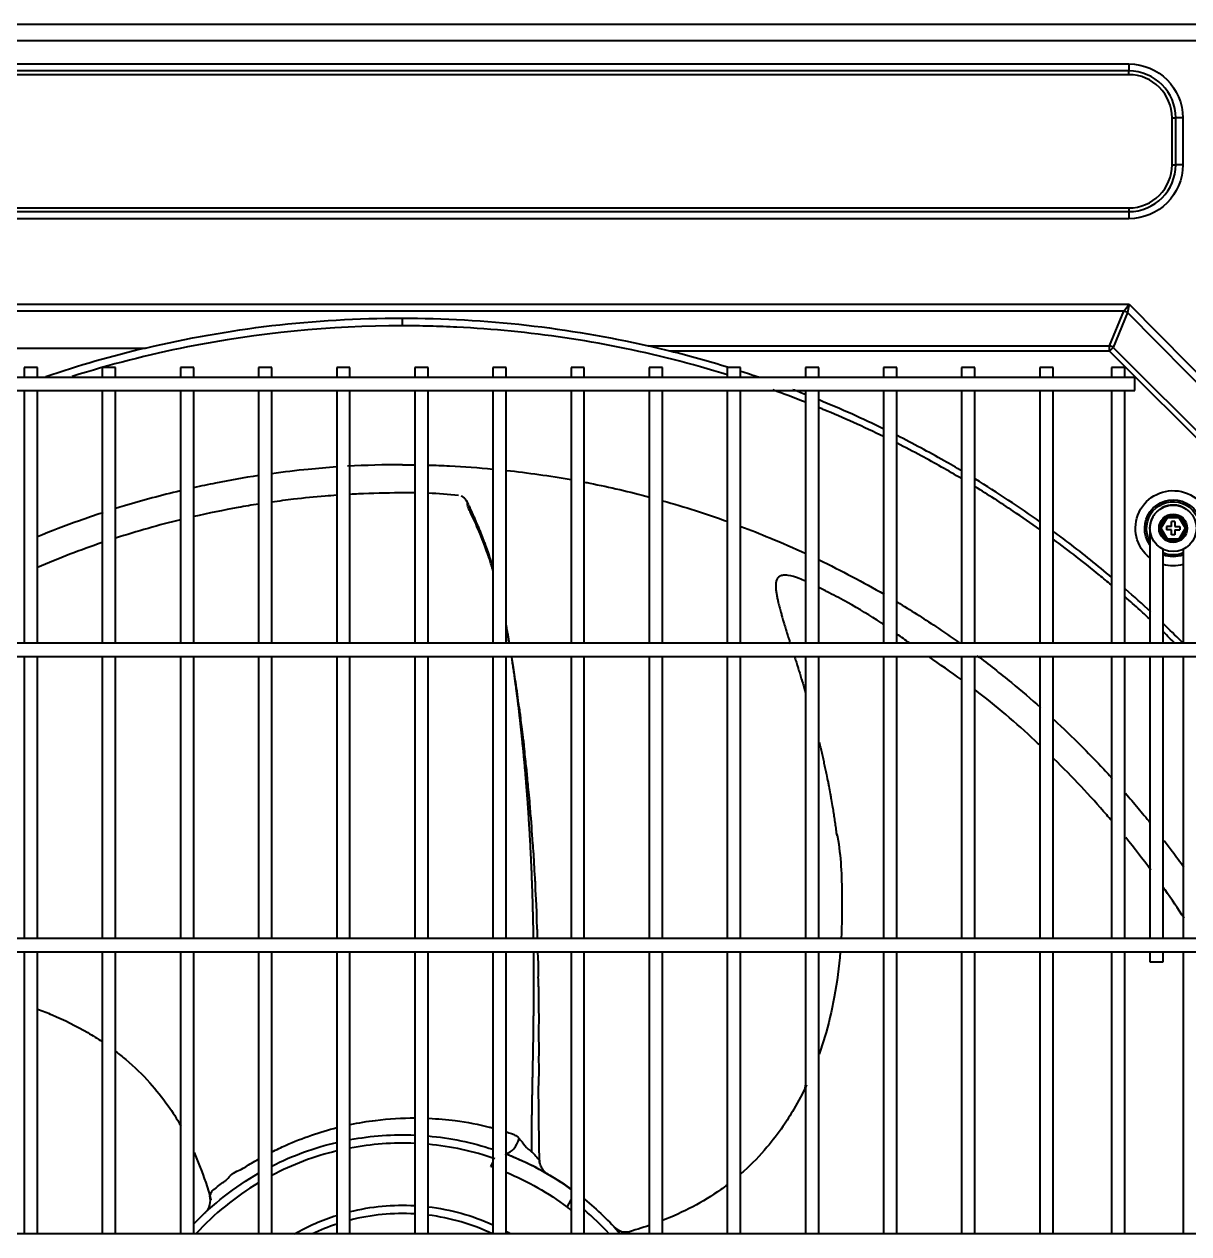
# Model space of a CAD drawing. Extents: x 58467 to 79089, y -33726 to -17391.
# Drawn here: x 78453.77 to 78488.8, y -19990.35 to -19953.97 of the extents above; entities that cross this region are included whole.
import ezdxf

# ---------------------------------------------------------------- set-up
doc = ezdxf.new("R2010")
doc.units = 0
doc.header["$LTSCALE"] = 100
doc.layers.add('+ENTE-ST-DOSEME USTU KONDDRENAJ', color=110, linetype='DOSEMEUSTUKONDENSDRENAJ_LINE', lineweight=40)
doc.linetypes.add('DOSEMEUSTUKONDENSDRENAJ_LINE', pattern='A,300,-40,["CD",Standard,S=15,R=0,X=-35,Y=-7.5],0', length=340)

# ---------------------------------------------------------------- blocks, each defined once
blk = doc.blocks.new('MAGAZA')
at = {"color": 3}
for p, q in [((54067.032, -32655.052, -3.539), (54183.034, -32655.052, -3.539)), ((54183.034, -32655.552, -3.539), (54067.032, -32655.552, -3.539)), ((54072.439, -32656.248, -3.539), (54177.584, -32656.248, -3.539)), ((54177.584, -32656.248, -3.539), (54177.584, -32656.46, -3.539)), ((54177.584, -32656.46, -3.539), (54072.439, -32656.46, -3.539)), ((54177.584, -32656.572, -3.539), (54072.439, -32656.572, -3.539)), ((54177.584, -32656.572, -3.539), (54177.584, -32656.46, -3.539)), ((54178.883, -32657.872, -3.539), (54178.995, -32657.872, -3.539)), ((54178.883, -32659.278, -3.539), (54178.883, -32657.872, -3.539)), ((54178.995, -32659.278, -3.539), (54178.995, -32657.872, -3.539)), ((54179.208, -32657.872, -3.539), (54178.995, -32657.872, -3.539)), ((54179.208, -32657.872, -3.539), (54179.208, -32659.278, -3.539)), ((54178.883, -32659.278, -3.539), (54178.995, -32659.278, -3.539)), ((54179.208, -32659.278, -3.539), (54178.995, -32659.278, -3.539)), ((54072.439, -32660.577, -3.539), (54177.584, -32660.577, -3.539)), ((54072.439, -32660.689, -3.539), (54177.584, -32660.689, -3.539)), ((54177.584, -32660.577, -3.539), (54177.584, -32660.689, -3.539)), ((54177.584, -32660.689, -3.539), (54177.584, -32660.902, -3.539)), ((54177.584, -32660.902, -3.539), (54072.439, -32660.902, -3.539)), ((54072.432, -32663.469, -3.539), (54177.59, -32663.469, -3.539)), ((54177.438, -32663.681, -3.539), (54072.585, -32663.681, -3.539)), ((54177.004, -32664.728, -3.539), (54177.438, -32663.681, -3.539)), ((54177.438, -32663.681, -3.539), (54177.59, -32663.469, -3.539)), ((54177.59, -32663.469, -3.539), (54177.548, -32663.726, -3.539)), ((54177.59, -32663.469, -3.539), (54185.571, -32671.54, -3.539)), ((54177.548, -32663.726, -3.539), (54177.114, -32664.774, -3.539)), ((54185.314, -32671.582, -3.539), (54177.548, -32663.726, -3.539)), ((54163.128, -32664.728, -3.539), (54177.004, -32664.728, -3.539)), ((54177.004, -32664.884, -3.539), (54177.004, -32664.728, -3.539)), ((54177.004, -32664.884, -3.539), (54177.114, -32664.774, -3.539)), ((54177.114, -32664.774, -3.539), (54184.357, -32672.016, -3.539)), ((54137.189, -32664.793, -3.539), (54148.01, -32664.793, -3.539)), ((54177.004, -32664.884, -3.539), (54163.777, -32664.884, -3.539)), ((54184.247, -32672.126, -3.539), (54177.004, -32664.884, -3.539)), ((54144.358, -32665.373, -3.539), (54144.358, -32665.673, -3.539)), ((54144.758, -32665.373, -3.539), (54144.358, -32665.373, -3.539)), ((54144.758, -32665.673, -3.539), (54144.758, -32665.373, -3.539)), ((54146.707, -32665.373, -3.539), (54146.707, -32665.673, -3.539)), ((54147.107, -32665.373, -3.539), (54146.707, -32665.373, -3.539)), ((54147.107, -32665.673, -3.539), (54147.107, -32665.373, -3.539)), ((54149.058, -32665.373, -3.539), (54149.058, -32665.673, -3.539)), ((54149.458, -32665.373, -3.539), (54149.058, -32665.373, -3.539)), ((54149.458, -32665.673, -3.539), (54149.458, -32665.373, -3.539)), ((54151.408, -32665.373, -3.539), (54151.408, -32665.673, -3.539)), ((54151.808, -32665.373, -3.539), (54151.408, -32665.373, -3.539)), ((54151.808, -32665.673, -3.539), (54151.808, -32665.373, -3.539)), ((54153.757, -32665.373, -3.539), (54153.757, -32665.673, -3.539)), ((54154.157, -32665.373, -3.539), (54153.757, -32665.373, -3.539)), ((54154.157, -32665.673, -3.539), (54154.157, -32665.373, -3.539)), ((54156.107, -32665.373, -3.539), (54156.107, -32665.673, -3.539)), ((54156.507, -32665.373, -3.539), (54156.107, -32665.373, -3.539)), ((54156.507, -32665.673, -3.539), (54156.507, -32665.373, -3.539)), ((54158.457, -32665.373, -3.539), (54158.457, -32665.673, -3.539)), ((54158.856, -32665.373, -3.539), (54158.457, -32665.373, -3.539)), ((54158.856, -32665.673, -3.539), (54158.856, -32665.373, -3.539)), ((54160.806, -32665.373, -3.539), (54160.806, -32665.673, -3.539)), ((54161.206, -32665.373, -3.539), (54160.806, -32665.373, -3.539)), ((54161.206, -32665.673, -3.539), (54161.206, -32665.373, -3.539)), ((54163.156, -32665.373, -3.539), (54163.156, -32665.673, -3.539)), ((54163.556, -32665.373, -3.539), (54163.156, -32665.373, -3.539)), ((54163.556, -32665.673, -3.539), (54163.556, -32665.373, -3.539)), ((54165.505, -32665.373, -3.539), (54165.505, -32665.673, -3.539)), ((54165.905, -32665.373, -3.539), (54165.505, -32665.373, -3.539)), ((54165.905, -32665.673, -3.539), (54165.905, -32665.373, -3.539)), ((54167.855, -32665.373, -3.539), (54167.855, -32665.673, -3.539)), ((54168.255, -32665.373, -3.539), (54167.855, -32665.373, -3.539)), ((54168.255, -32665.673, -3.539), (54168.255, -32665.373, -3.539)), ((54170.205, -32665.373, -3.539), (54170.205, -32665.673, -3.539)), ((54170.605, -32665.373, -3.539), (54170.205, -32665.373, -3.539)), ((54170.605, -32665.673, -3.539), (54170.605, -32665.373, -3.539)), ((54172.554, -32665.373, -3.539), (54172.554, -32665.673, -3.539)), ((54172.954, -32665.373, -3.539), (54172.554, -32665.373, -3.539)), ((54172.954, -32665.673, -3.539), (54172.954, -32665.373, -3.539)), ((54174.904, -32665.373, -3.539), (54174.904, -32665.673, -3.539)), ((54175.304, -32665.373, -3.539), (54174.904, -32665.373, -3.539)), ((54175.304, -32665.673, -3.539), (54175.304, -32665.373, -3.539)), ((54177.061, -32665.373, -3.539), (54177.061, -32665.673, -3.539)), ((54177.46, -32665.373, -3.539), (54177.061, -32665.373, -3.539)), ((54177.46, -32665.673, -3.539), (54177.46, -32665.373, -3.539)), ((54177.76, -32665.673, -3.539), (54072.305, -32665.673, -3.539)), ((54177.76, -32665.873, -3.539), (54177.76, -32665.673, -3.539)), ((54177.76, -32666.073, -3.539), (54177.76, -32665.873, -3.539)), ((54072.305, -32666.073, -3.539), (54177.76, -32666.073, -3.539)), ((54144.358, -32666.073, -3.539), (54144.358, -32673.672, -3.539)), ((54144.758, -32673.672, -3.539), (54144.758, -32666.073, -3.539)), ((54146.707, -32666.073, -3.539), (54146.707, -32673.672, -3.539)), ((54147.107, -32673.672, -3.539), (54147.107, -32666.073, -3.539)), ((54149.058, -32666.073, -3.539), (54149.058, -32673.672, -3.539)), ((54149.458, -32673.672, -3.539), (54149.458, -32666.073, -3.539)), ((54151.408, -32666.073, -3.539), (54151.408, -32673.672, -3.539)), ((54151.808, -32673.672, -3.539), (54151.808, -32666.073, -3.539)), ((54153.757, -32666.073, -3.539), (54153.757, -32673.672, -3.539)), ((54154.157, -32673.672, -3.539), (54154.157, -32666.073, -3.539)), ((54156.107, -32666.073, -3.539), (54156.107, -32673.672, -3.539)), ((54156.507, -32673.672, -3.539), (54156.507, -32666.073, -3.539)), ((54158.457, -32666.073, -3.539), (54158.457, -32673.672, -3.539)), ((54158.856, -32673.672, -3.539), (54158.856, -32666.073, -3.539)), ((54160.806, -32666.073, -3.539), (54160.806, -32673.672, -3.539)), ((54161.206, -32673.672, -3.539), (54161.206, -32666.073, -3.539)), ((54163.156, -32666.073, -3.539), (54163.156, -32673.672, -3.539)), ((54163.556, -32673.672, -3.539), (54163.556, -32666.073, -3.539)), ((54165.505, -32666.073, -3.539), (54165.505, -32673.672, -3.539)), ((54165.905, -32673.672, -3.539), (54165.905, -32666.073, -3.539)), ((54167.855, -32666.073, -3.539), (54167.855, -32673.672, -3.539)), ((54168.255, -32673.672, -3.539), (54168.255, -32666.073, -3.539)), ((54170.205, -32666.073, -3.539), (54170.205, -32673.672, -3.539)), ((54170.605, -32673.672, -3.539), (54170.605, -32666.073, -3.539)), ((54172.554, -32666.073, -3.539), (54172.554, -32673.672, -3.539)), ((54172.954, -32673.672, -3.539), (54172.954, -32666.073, -3.539)), ((54174.904, -32666.073, -3.539), (54174.904, -32673.672, -3.539)), ((54175.304, -32673.672, -3.539), (54175.304, -32666.073, -3.539)), ((54177.061, -32666.073, -3.539), (54177.061, -32673.672, -3.539)), ((54177.46, -32673.672, -3.539), (54177.46, -32666.073, -3.539)), ((54178.492, -32670.213, -3.539), (54178.705, -32669.845, -3.539)), ((54178.705, -32669.845, -3.539), (54179.13, -32669.845, -3.539)), ((54178.734, -32669.895, -3.539), (54178.705, -32669.845, -3.539)), ((54179.13, -32669.845, -3.539), (54179.101, -32669.895, -3.539)), ((54179.13, -32669.845, -3.539), (54179.342, -32670.213, -3.539)), ((54178.218, -32670.229, -3.539), (54178.218, -32671.606, -3.539)), ((54178.705, -32670.581, -3.539), (54178.492, -32670.213, -3.539)), ((54178.55, -32670.213, -3.539), (54178.492, -32670.213, -3.539)), ((54178.734, -32669.895, -3.539), (54178.55, -32670.213, -3.539)), ((54178.55, -32670.213, -3.539), (54178.734, -32670.531, -3.539)), ((54178.717, -32670.163, -3.539), (54178.717, -32670.263, -3.539)), ((54178.867, -32670.163, -3.539), (54178.717, -32670.163, -3.539)), ((54179.101, -32669.895, -3.539), (54178.734, -32669.895, -3.539)), ((54178.967, -32670.013, -3.539), (54178.867, -32670.013, -3.539)), ((54178.867, -32670.163, -3.539), (54178.867, -32670.013, -3.539)), ((54178.967, -32670.013, -3.539), (54178.967, -32670.163, -3.539)), ((54178.967, -32670.163, -3.539), (54179.117, -32670.163, -3.539)), ((54179.285, -32670.213, -3.539), (54179.101, -32669.895, -3.539)), ((54179.101, -32670.531, -3.539), (54179.285, -32670.213, -3.539)), ((54179.117, -32670.163, -3.539), (54179.117, -32670.263, -3.539)), ((54179.342, -32670.213, -3.539), (54179.13, -32670.581, -3.539)), ((54179.342, -32670.213, -3.539), (54179.285, -32670.213, -3.539)), ((54178.734, -32670.531, -3.539), (54178.705, -32670.581, -3.539)), ((54179.13, -32670.581, -3.539), (54178.705, -32670.581, -3.539)), ((54178.867, -32670.263, -3.539), (54178.717, -32670.263, -3.539)), ((54178.734, -32670.531, -3.539), (54179.101, -32670.531, -3.539)), ((54178.867, -32670.413, -3.539), (54178.867, -32670.263, -3.539)), ((54178.967, -32670.413, -3.539), (54178.867, -32670.413, -3.539)), ((54178.967, -32670.263, -3.539), (54178.967, -32670.413, -3.539)), ((54178.967, -32670.263, -3.539), (54179.117, -32670.263, -3.539)), ((54179.13, -32670.581, -3.539), (54179.101, -32670.531, -3.539)), ((54178.618, -32671.606, -3.539), (54178.618, -32670.846, -3.539)), ((54179.217, -32670.846, -3.539), (54179.217, -32672.213, -3.539)), ((54178.218, -32671.606, -3.539), (54178.218, -32671.889, -3.539)), ((54178.618, -32671.889, -3.539), (54178.618, -32671.606, -3.539)), ((54178.218, -32671.889, -3.539), (54178.218, -32672.254, -3.539)), ((54178.218, -32671.889, -3.539), (54178.218, -32671.889, -3.539)), ((54178.618, -32672.254, -3.539), (54178.618, -32671.889, -3.539)), ((54179.217, -32671.889, -3.539), (54179.217, -32672.255, -3.539)), ((54178.218, -32672.254, -3.539), (54178.218, -32672.537, -3.539)), ((54178.218, -32672.254, -3.539), (54178.218, -32672.254, -3.539)), ((54178.618, -32672.537, -3.539), (54178.618, -32672.254, -3.539)), ((54179.217, -32672.255, -3.539), (54179.217, -32672.537, -3.539)), ((54178.218, -32672.537, -3.539), (54178.218, -32673.672, -3.539)), ((54178.618, -32673.672, -3.539), (54178.618, -32672.537, -3.539)), ((54179.217, -32672.537, -3.539), (54179.217, -32673.672, -3.539)), ((54184.259, -32673.672, -3.539), (54065.897, -32673.672, -3.539)), ((54065.897, -32674.072, -3.539), (54184.259, -32674.072, -3.539)), ((54144.358, -32674.072, -3.539), (54144.358, -32682.551, -3.539)), ((54144.758, -32682.551, -3.539), (54144.758, -32674.072, -3.539)), ((54146.707, -32674.072, -3.539), (54146.707, -32682.551, -3.539)), ((54147.107, -32682.551, -3.539), (54147.107, -32674.072, -3.539)), ((54149.058, -32674.072, -3.539), (54149.058, -32682.551, -3.539)), ((54149.458, -32682.551, -3.539), (54149.458, -32674.072, -3.539)), ((54151.408, -32674.072, -3.539), (54151.408, -32682.551, -3.539)), ((54151.808, -32682.551, -3.539), (54151.808, -32674.072, -3.539)), ((54153.757, -32674.072, -3.539), (54153.757, -32682.551, -3.539)), ((54154.157, -32682.551, -3.539), (54154.157, -32674.072, -3.539)), ((54156.107, -32674.072, -3.539), (54156.107, -32682.551, -3.539)), ((54156.507, -32682.551, -3.539), (54156.507, -32674.072, -3.539)), ((54158.457, -32674.072, -3.539), (54158.457, -32682.551, -3.539)), ((54158.856, -32682.551, -3.539), (54158.856, -32674.072, -3.539)), ((54160.806, -32674.072, -3.539), (54160.806, -32682.551, -3.539)), ((54161.206, -32682.551, -3.539), (54161.206, -32674.072, -3.539)), ((54163.156, -32674.072, -3.539), (54163.156, -32682.551, -3.539)), ((54163.556, -32682.551, -3.539), (54163.556, -32674.072, -3.539)), ((54165.505, -32674.072, -3.539), (54165.505, -32682.551, -3.539)), ((54165.905, -32682.551, -3.539), (54165.905, -32674.072, -3.539)), ((54167.855, -32674.072, -3.539), (54167.855, -32682.551, -3.539)), ((54168.255, -32682.551, -3.539), (54168.255, -32674.072, -3.539)), ((54170.205, -32674.072, -3.539), (54170.205, -32682.551, -3.539)), ((54170.605, -32682.551, -3.539), (54170.605, -32674.072, -3.539)), ((54172.554, -32674.072, -3.539), (54172.554, -32682.551, -3.539)), ((54172.954, -32682.551, -3.539), (54172.954, -32674.072, -3.539)), ((54174.904, -32674.072, -3.539), (54174.904, -32682.551, -3.539)), ((54175.304, -32682.551, -3.539), (54175.304, -32674.072, -3.539)), ((54177.061, -32674.072, -3.539), (54177.061, -32682.551, -3.539)), ((54177.46, -32682.551, -3.539), (54177.46, -32674.072, -3.539)), ((54178.218, -32674.072, -3.539), (54178.218, -32682.55, -3.539)), ((54178.617, -32682.55, -3.539), (54178.618, -32674.072, -3.539)), ((54179.217, -32674.072, -3.539), (54179.217, -32682.55, -3.539)), ((54184.259, -32682.55, -3.539), (54065.897, -32682.55, -3.539)), ((54065.897, -32682.95, -3.539), (54184.259, -32682.95, -3.539)), ((54144.358, -32682.951, -3.539), (54144.358, -32691.429, -3.539)), ((54144.758, -32691.429, -3.539), (54144.758, -32682.951, -3.539)), ((54146.707, -32682.951, -3.539), (54146.707, -32691.429, -3.539)), ((54147.107, -32691.429, -3.539), (54147.107, -32682.951, -3.539)), ((54149.058, -32682.951, -3.539), (54149.058, -32691.429, -3.539)), ((54149.458, -32691.429, -3.539), (54149.458, -32682.951, -3.539)), ((54151.408, -32682.951, -3.539), (54151.408, -32691.429, -3.539)), ((54151.808, -32691.429, -3.539), (54151.808, -32682.951, -3.539)), ((54153.757, -32682.951, -3.539), (54153.757, -32691.429, -3.539)), ((54154.157, -32691.429, -3.539), (54154.157, -32682.951, -3.539)), ((54156.107, -32682.951, -3.539), (54156.107, -32691.429, -3.539)), ((54156.507, -32691.429, -3.539), (54156.507, -32682.951, -3.539)), ((54158.457, -32682.951, -3.539), (54158.457, -32691.429, -3.539)), ((54158.856, -32691.429, -3.539), (54158.856, -32682.951, -3.539)), ((54160.806, -32682.951, -3.539), (54160.806, -32691.429, -3.539)), ((54161.206, -32691.429, -3.539), (54161.206, -32682.951, -3.539)), ((54163.156, -32682.951, -3.539), (54163.156, -32691.429, -3.539)), ((54163.556, -32691.429, -3.539), (54163.556, -32682.951, -3.539)), ((54165.505, -32682.951, -3.539), (54165.505, -32691.429, -3.539)), ((54165.905, -32691.429, -3.539), (54165.905, -32682.951, -3.539)), ((54167.855, -32682.951, -3.539), (54167.855, -32691.429, -3.539)), ((54168.255, -32691.429, -3.539), (54168.255, -32682.951, -3.539)), ((54170.205, -32682.951, -3.539), (54170.205, -32691.429, -3.539)), ((54170.605, -32691.429, -3.539), (54170.605, -32682.951, -3.539)), ((54172.554, -32682.951, -3.539), (54172.554, -32691.429, -3.539)), ((54172.954, -32691.429, -3.539), (54172.954, -32682.951, -3.539)), ((54174.904, -32682.951, -3.539), (54174.904, -32691.429, -3.539)), ((54175.304, -32691.429, -3.539), (54175.304, -32682.951, -3.539)), ((54177.061, -32682.951, -3.539), (54177.061, -32691.429, -3.539)), ((54177.46, -32691.429, -3.539), (54177.46, -32682.951, -3.539)), ((54178.218, -32682.95, -3.539), (54178.218, -32683.25, -3.539)), ((54178.617, -32683.25, -3.539), (54178.617, -32682.95, -3.539)), ((54179.217, -32682.95, -3.539), (54179.217, -32691.429, -3.539)), ((54178.218, -32683.25, -3.539), (54178.617, -32683.25, -3.539)), ((54158.391, -32689.403, -3.539), (54158.457, -32689.284, -3.539)), ((54160.686, -32690.625, -3.539), (54160.806, -32690.406, -3.539)), ((54149.801, -32690.792, -3.539), (54149.821, -32690.774, -3.539)), ((54162.096, -32691.216, -3.539), (54162.114, -32691.236, -3.539)), ((54184.259, -32691.429, -3.539), (54065.897, -32691.429, -3.539))]:
    blk.add_line(p, q, dxfattribs=at)
for radius in [0.7, 0.425, 0.425]:
    blk.add_circle((54178.917, -32670.213, -3.539), radius, dxfattribs=at)
at = {"color": 3, "extrusion": (0, 0, -1)}
for centre, radius, start, end in [((-54177.584, -32657.872, 3.539), 1.624, 90, 180), ((-54177.584, -32659.278, 3.539), 1.624, 180, 270), ((-54178.917, -32670.213, 3.539), 1.133, 308.1431, 180), ((-54178.917, -32670.213, 3.539), 0.856, 324.7874, 180), ((-54178.917, -32670.213, 3.539), 0.8, 331.0199, 180), ((-54178.917, -32670.213, 3.539), 0.8, 247.978, 292.0104), ((-54178.917, -32670.213, 3.539), 0.856, 249.5025, 290.4919), ((-54178.917, -32670.213, 3.539), 1.133, 254.6494, 285.3451), ((-54155.737, -32697.152, 3.539), 8.699, 79.5381, 92.4392), ((-54155.737, -32697.152, 3.539), 8.699, 63.1491, 76.8469), ((-54155.737, -32697.152, 3.539), 8.699, 95.0787, 108.2204), ((-54155.737, -32697.152, 3.539), 8.699, 117.6697, 125.6475), ((-54155.737, -32697.152, 3.539), 8.699, 43.7974, 60.1554), ((-54155.737, -32697.152, 3.539), 8.191, 112.3896, 127.1733), ((-54155.737, -32697.152, 3.539), 6.582, 76.1063, 93.2175), ((-54155.737, -32697.152, 3.539), 6.582, 96.7106, 114.4012), ((-54155.737, -32697.152, 3.539), 8.699, 128.9608, 138.8617), ((-54155.737, -32697.152, 3.539), 6.582, 60.3844, 72.4894), ((-54155.737, -32697.152, 3.539), 6.582, 118.2825, 119.5987)]:
    blk.add_arc(centre, radius, start, end, dxfattribs=at)
at = {"color": 3}
for centre, radius, start, end in [((54177.584, -32657.872, -3.539), 1.412, 0, 90), ((54177.584, -32657.872, -3.539), 1.3, 0, 90), ((54177.584, -32659.278, -3.539), 1.412, 270, 0), ((54177.584, -32659.278, -3.539), 1.3, 270, 0), ((54155.737, -32697.152, -3.539), 8.449, 87.4888, 100.7754), ((54155.737, -32697.152, -3.539), 8.449, 70.7868, 84.7704), ((54155.737, -32697.152, -3.539), 8.449, 103.5504, 117.7135), ((54155.737, -32697.152, -3.539), 8.691, 54.3167, 69.1851), ((54155.737, -32697.152, -3.539), 8.449, 120.8221, 137.3623), ((54155.737, -32697.152, -3.539), 6.332, 86.6475, 104.4394), ((54155.737, -32697.152, -3.539), 6.332, 64.6538, 83.0137), ((54155.737, -32697.152, -3.539), 8.449, 42.6368, 49.6553), ((54155.737, -32697.152, -3.539), 6.332, 108.2138, 115.3407)]:
    blk.add_arc(centre, radius, start, end, dxfattribs=at)
at = {"color": 3, "extrusion": (6.04419e-06, 5.64183e-06, 1)}
blk.add_arc((54149.459, -32690.428, -3.395), 0.5, 313.0877, 16.4734, dxfattribs=at)
at = {"color": 3, "extrusion": (5.25028e-06, -5.62471e-06, 1)}
blk.add_arc((54162.46, -32690.874, -3.07), 0.5, 223.0877, 286.4725, dxfattribs=at)
at = {"color": 3}
for centre, major_axis, ratio, start_param, end_param in [((54177.438, -32663.836, -3.539), (-0.203, 0.084), 0.678598, 4.438375, 4.986403), ((54177.004, -32664.884, -3.539), (-0.203, 0.084), 0.678598, 4.438375, 4.986403), ((54158.948, -32688.532, -3.539), (-0.175, -0.468), 0.588101, 0.279088, 1.726902)]:
    blk.add_ellipse(centre, major_axis=major_axis, ratio=ratio, start_param=start_param, end_param=end_param, dxfattribs=at)
for points, degree in [([(54148.01, -32664.793, -3.539), (54150.508, -32664.198, -3.539), (54153.072, -32663.89, -3.539), (54155.707, -32663.893, -3.539)], 3), ([(54155.708, -32663.893, -3.539), (54158.247, -32663.89, -3.539), (54160.718, -32664.177, -3.539), (54163.128, -32664.728, -3.539)], 3), ([(54155.736, -32664.125, -3.539), (54155.737, -32664.068, -3.539), (54155.737, -32663.984, -3.539), (54155.737, -32663.894, -3.539)], 3), ([(54163.777, -32664.884, -3.539), (54163.559, -32664.829, -3.539), (54163.341, -32664.777, -3.539), (54163.128, -32664.728, -3.539)], 3), ([(54148.01, -32664.793, -3.539), (54146.992, -32665.035, -3.539), (54145.991, -32665.324, -3.539), (54145.007, -32665.659, -3.539)], 3), ([(54165.514, -32665.369, -3.539), (54164.941, -32665.192, -3.539), (54164.362, -32665.03, -3.539), (54163.777, -32664.884, -3.539)], 3), ([(54166.443, -32665.671, -3.539), (54166.267, -32665.61, -3.539), (54166.09, -32665.552, -3.539), (54165.912, -32665.494, -3.539)], 3), ([(54167.859, -32666.423, -3.539), (54167.532, -32666.293, -3.539), (54167.203, -32666.17, -3.539), (54166.872, -32666.051, -3.539)], 3), ([(54167.867, -32666.194, -3.539), (54167.739, -32666.144, -3.539), (54167.61, -32666.094, -3.539), (54167.482, -32666.045, -3.539)], 3), ([(54170.218, -32667.229, -3.539), (54169.576, -32666.916, -3.539), (54168.925, -32666.624, -3.539), (54168.265, -32666.354, -3.539)], 3), ([(54155.737, -32668.301, -3.539), (54155.182, -32668.301, -3.539), (54154.631, -32668.317, -3.539), (54154.082, -32668.349, -3.539)], 3), ([(54155.737, -32668.301, -3.539), (54155.861, -32668.301, -3.539), (54155.984, -32668.302, -3.539), (54156.107, -32668.303, -3.539)], 3), ([(54158.858, -32668.47, -3.539), (54159.512, -32668.542, -3.539), (54160.163, -32668.635, -3.539), (54160.81, -32668.75, -3.539)], 3), ([(54174.928, -32670.027, -3.539), (54174.29, -32669.573, -3.539), (54173.635, -32669.14, -3.539), (54172.968, -32668.734, -3.539)], 3), ([(54163.562, -32669.382, -3.539), (54164.221, -32669.568, -3.539), (54164.873, -32669.777, -3.539), (54165.518, -32670.008, -3.539)], 3), ([(54149.058, -32669.956, -3.539), (54148.409, -32670.116, -3.539), (54147.758, -32670.3, -3.539), (54147.107, -32670.51, -3.539)], 3), ([(54146.707, -32670.643, -3.539), (54146.057, -32670.865, -3.539), (54145.406, -32671.113, -3.539), (54144.757, -32671.389, -3.539)], 3), ([(54168.27, -32671.163, -3.539), (54168.933, -32671.483, -3.539), (54169.584, -32671.828, -3.539), (54170.22, -32672.197, -3.539)], 3), ([(54178.245, -32672.728, -3.539), (54177.995, -32672.496, -3.539), (54177.742, -32672.268, -3.539), (54177.486, -32672.045, -3.539)], 3), ([(54179.154, -32673.605, -3.539), (54178.983, -32673.434, -3.539), (54178.811, -32673.265, -3.539), (54178.638, -32673.099, -3.539)], 3), ([(54170.997, -32673.672, -3.539), (54170.867, -32673.578, -3.539), (54170.738, -32673.484, -3.539), (54170.608, -32673.39, -3.539)], 3), ([(54178.966, -32673.666, -3.539), (54178.856, -32673.557, -3.539), (54178.744, -32673.448, -3.539), (54178.632, -32673.34, -3.539)], 3), ([(54179.22, -32673.671, -3.539), (54179.198, -32673.649, -3.539), (54179.176, -32673.627, -3.539), (54179.154, -32673.605, -3.539)], 3), ([(54172.562, -32674.773, -3.539), (54172.235, -32674.537, -3.539), (54171.9, -32674.307, -3.539), (54171.565, -32674.073, -3.539)], 3), ([(54175.327, -32675.965, -3.539), (54175.606, -32676.223, -3.539), (54175.879, -32676.485, -3.539), (54176.151, -32676.757, -3.539)], 3), ([(54178.245, -32680.489, -3.539), (54178.003, -32680.161, -3.539), (54177.751, -32679.836, -3.539), (54177.491, -32679.515, -3.539)], 3), ([(54167.86, -32686.942, -3.539), (54167.85, -32686.987, -3.539), (54167.842, -32687.032, -3.539), (54167.835, -32687.078, -3.539)], 3), ([(54159.623, -32688.977, -3.539), (54159.625, -32688.973, -3.539), (54159.625, -32688.968, -3.539), (54159.625, -32688.964, -3.539)], 3), ([(54159.776, -32689.448, -3.539), (54159.726, -32689.421, -3.539), (54159.674, -32689.396, -3.539), (54159.622, -32689.371, -3.539)], 3), ([(54149.801, -32690.792, -3.539), (54149.796, -32690.797, -3.539), (54149.825, -32690.771, -3.539)], 2), ([(54162.096, -32691.216, -3.539), (54162.091, -32691.211, -3.539), (54162.118, -32691.24, -3.539)], 2), ([(54163.161, -32691.177, -3.539), (54162.937, -32691.255, -3.539), (54162.71, -32691.326, -3.539), (54162.479, -32691.39, -3.539)], 3)]:
    blk.add_open_spline(points, degree=degree, dxfattribs=at)
for points, knots in [([(54155.736, -32664.125, -3.539), (54153.563, -32664.123, -3.539), (54151.381, -32664.339, -3.539), (54148.095, -32664.993, -3.539), (54146.939, -32665.289, -3.539), (54145.801, -32665.648, -3.539)], [0, 0, 0, 0, 0.642828, 0.642828, 1, 1, 1, 1]), ([(54165.511, -32665.598, -3.539), (54164.43, -32665.263, -3.539), (54163.333, -32664.985, -3.539), (54161.161, -32664.552, -3.539), (54160.086, -32664.391, -3.539), (54158.459, -32664.231, -3.539), (54157.915, -32664.191, -3.539), (54157.099, -32664.151, -3.539), (54156.827, -32664.141, -3.539), (54156.282, -32664.128, -3.539), (54156.006, -32664.125, -3.539), (54155.737, -32664.125, -3.539)], [0, 0, 0, 0, 0.344826, 0.344826, 0.672413, 0.672413, 0.836207, 0.836207, 0.918103, 0.918103, 1, 1, 1, 1]), ([(54170.207, -32667.456, -3.539), (54169.609, -32667.164, -3.539), (54169.002, -32666.891, -3.539), (54168.349, -32666.62, -3.539), (54168.306, -32666.603, -3.539), (54168.264, -32666.585, -3.539)], [0, 0, 0, 0, 0.9348, 0.9348, 1, 1, 1, 1]), ([(54172.555, -32668.719, -3.539), (54172.154, -32668.482, -3.539), (54171.748, -32668.253, -3.539), (54171.097, -32667.905, -3.539), (54170.856, -32667.779, -3.539), (54170.614, -32667.657, -3.539)], [0, 0, 0, 0, 0.633211, 0.633211, 1, 1, 1, 1]), ([(54172.568, -32668.493, -3.539), (54172.389, -32668.387, -3.539), (54172.209, -32668.283, -3.539), (54171.563, -32667.918, -3.539), (54171.093, -32667.666, -3.539), (54170.617, -32667.427, -3.539)], [0, 0, 0, 0, 0.279714, 0.279714, 1, 1, 1, 1]), ([(54153.755, -32668.369, -3.539), (54153.47, -32668.389, -3.539), (54153.186, -32668.413, -3.539), (54152.535, -32668.477, -3.539), (54152.168, -32668.52, -3.539), (54151.803, -32668.57, -3.539)], [0, 0, 0, 0, 0.43543, 0.43543, 1, 1, 1, 1]), ([(54156.508, -32668.311, -3.539), (54156.723, -32668.317, -3.539), (54156.938, -32668.325, -3.539), (54157.589, -32668.357, -3.539), (54158.023, -32668.389, -3.539), (54158.457, -32668.43, -3.539)], [0, 0, 0, 0, 0.331279, 0.331279, 1, 1, 1, 1]), ([(54151.402, -32668.628, -3.539), (54150.971, -32668.694, -3.539), (54150.542, -32668.769, -3.539), (54149.893, -32668.898, -3.539), (54149.673, -32668.944, -3.539), (54149.452, -32668.993, -3.539)], [0, 0, 0, 0, 0.659092, 0.659092, 1, 1, 1, 1]), ([(54149.05, -32669.086, -3.539), (54148.488, -32669.22, -3.539), (54147.929, -32669.371, -3.539), (54147.282, -32669.566, -3.539), (54147.193, -32669.594, -3.539), (54147.104, -32669.622, -3.539)], [0, 0, 0, 0, 0.861253, 0.861253, 1, 1, 1, 1]), ([(54156.106, -32669.15, -3.539), (54155.955, -32669.148, -3.539), (54155.388, -32669.148, -3.539), (54154.739, -32669.163, -3.539), (54154.242, -32669.188, -3.539), (54154.156, -32669.193, -3.539)], [0, 0, 0, 0, 0.229112, 0.868027, 1, 1, 1, 1]), ([(54161.208, -32668.824, -3.539), (54161.262, -32668.835, -3.539), (54161.315, -32668.845, -3.539), (54161.972, -32668.976, -3.539), (54162.57, -32669.115, -3.539), (54163.164, -32669.273, -3.539)], [0, 0, 0, 0, 0.081892, 0.081892, 1, 1, 1, 1]), ([(54174.904, -32670.247, -3.539), (54174.642, -32670.06, -3.539), (54174.377, -32669.877, -3.539), (54173.732, -32669.445, -3.539), (54173.35, -32669.201, -3.539), (54172.963, -32668.964, -3.539)], [0, 0, 0, 0, 0.415669, 0.415669, 1, 1, 1, 1]), ([(54151.407, -32669.485, -3.539), (54151.203, -32669.517, -3.539), (54150.554, -32669.626, -3.539), (54149.904, -32669.759, -3.539), (54149.458, -32669.861, -3.539)], [0, 0, 0, 0, 0.31466, 1, 1, 1, 1]), ([(54153.756, -32669.219, -3.539), (54153.642, -32669.227, -3.539), (54153.208, -32669.26, -3.539), (54152.559, -32669.326, -3.539), (54152.024, -32669.395, -3.539), (54151.807, -32669.426, -3.539)], [0, 0, 0, 0, 0.175255, 0.666459, 1, 1, 1, 1]), ([(54157.42, -32669.223, -3.539), (54157.117, -32669.193, -3.539), (54156.812, -32669.171, -3.539), (54156.51, -32669.159, -3.539), (54156.507, -32669.159, -3.539)], [0, 0, 0, 0, 0.989422, 1, 1, 1, 1]), ([(54157.734, -32669.511, -3.539), (54157.717, -32669.48, -3.539), (54157.681, -32669.415, -3.539), (54157.64, -32669.341, -3.539), (54157.585, -32669.292, -3.539), (54157.534, -32669.259, -3.539), (54157.506, -32669.245, -3.539)], [0, 0, 0, 0, 0.181976, 0.413188, 0.708779, 1, 1, 1, 1]), ([(54158.456, -32671.477, -3.539), (54158.454, -32671.469, -3.539), (54158.442, -32671.429, -3.539), (54158.428, -32671.379, -3.539), (54158.4, -32671.288, -3.539), (54158.359, -32671.166, -3.539), (54158.3, -32670.985, -3.539), (54158.178, -32670.645, -3.539), (54158.026, -32670.27, -3.539), (54157.87, -32669.912, -3.539), (54157.781, -32669.734, -3.539), (54157.727, -32669.621, -3.539), (54157.695, -32669.534, -3.539), (54157.687, -32669.441, -3.539), (54157.678, -32669.396, -3.539), (54157.676, -32669.377, -3.539)], [0, 0, 0, 0, 0.011818, 0.05826, 0.078147, 0.142338, 0.204041, 0.310202, 0.571842, 0.682665, 0.781248, 0.831854, 0.86924, 0.927978, 1, 1, 1, 1]), ([(54179.311, -32669.645, -3.539), (54179.296, -32669.632, -3.539), (54179.254, -32669.6, -3.539), (54179.162, -32669.553, -3.539), (54179.013, -32669.512, -3.539), (54178.805, -32669.509, -3.539), (54178.603, -32669.575, -3.539), (54178.439, -32669.693, -3.539), (54178.323, -32669.829, -3.539), (54178.238, -32670.007, -3.539), (54178.218, -32670.14, -3.539), (54178.217, -32670.213, -3.539)], [0, 0, 0, 0, 0.042244, 0.108681, 0.210744, 0.339451, 0.513473, 0.618017, 0.733965, 0.8613, 1, 1, 1, 1]), ([(54146.736, -32669.74, -3.539), (54146.722, -32669.744, -3.539), (54146.708, -32669.749, -3.539), (54146.469, -32669.828, -3.539), (54146.243, -32669.905, -3.539), (54145.593, -32670.138, -3.539), (54145.172, -32670.299, -3.539), (54144.756, -32670.47, -3.539)], [0, 0, 0, 0, 0.021083, 0.021083, 0.358408, 0.358408, 1, 1, 1, 1]), ([(54158.457, -32671.379, -3.539), (54158.456, -32671.378, -3.539), (54158.449, -32671.353, -3.539), (54158.431, -32671.293, -3.539), (54158.401, -32671.194, -3.539), (54158.37, -32671.098, -3.539), (54158.343, -32671.015, -3.539), (54158.315, -32670.933, -3.539), (54158.282, -32670.84, -3.539), (54158.249, -32670.748, -3.539), (54158.22, -32670.669, -3.539), (54158.19, -32670.591, -3.539), (54158.16, -32670.514, -3.539), (54158.126, -32670.428, -3.539), (54158.096, -32670.354, -3.539), (54158.066, -32670.282, -3.539), (54158.041, -32670.221, -3.539), (54158.016, -32670.16, -3.539), (54157.987, -32670.092, -3.539), (54157.958, -32670.026, -3.539), (54157.93, -32669.961, -3.539), (54157.908, -32669.909, -3.539), (54157.884, -32669.854, -3.539), (54157.864, -32669.808, -3.539), (54157.84, -32669.754, -3.539), (54157.822, -32669.713, -3.539), (54157.802, -32669.666, -3.539), (54157.784, -32669.624, -3.539), (54157.768, -32669.59, -3.539), (54157.752, -32669.552, -3.539), (54157.745, -32669.536, -3.539), (54157.743, -32669.532, -3.539)], [0, 0, 0, 0, 0.001018, 0.033246, 0.081587, 0.129929, 0.162157, 0.194385, 0.242727, 0.291069, 0.323297, 0.355525, 0.403867, 0.436095, 0.484437, 0.516665, 0.548893, 0.581121, 0.613349, 0.661691, 0.693919, 0.726147, 0.758375, 0.790603, 0.82283, 0.855058, 0.887286, 0.919514, 0.951742, 0.98397, 1, 1, 1, 1]), ([(54165.916, -32670.155, -3.539), (54166.208, -32670.265, -3.539), (54166.497, -32670.38, -3.539), (54167.15, -32670.65, -3.539), (54167.511, -32670.808, -3.539), (54167.869, -32670.974, -3.539)], [0, 0, 0, 0, 0.44095, 0.44095, 1, 1, 1, 1]), ([(54177.061, -32671.923, -3.539), (54176.941, -32671.822, -3.539), (54176.82, -32671.721, -3.539), (54176.246, -32671.249, -3.539), (54175.784, -32670.89, -3.539), (54175.313, -32670.543, -3.539)], [0, 0, 0, 0, 0.211709, 0.211709, 1, 1, 1, 1]), ([(54177.076, -32671.693, -3.539), (54176.652, -32671.335, -3.539), (54176.218, -32670.987, -3.539), (54175.628, -32670.538, -3.539), (54175.48, -32670.427, -3.539), (54175.33, -32670.317, -3.539)], [0, 0, 0, 0, 0.749906, 0.749906, 1, 1, 1, 1]), ([(54167.857, -32671.803, -3.539), (54167.795, -32671.774, -3.539), (54167.625, -32671.701, -3.539), (54167.402, -32671.628, -3.539), (54167.199, -32671.619, -3.539), (54167.108, -32671.643, -3.539), (54167.05, -32671.679, -3.539), (54167.006, -32671.724, -3.539), (54166.988, -32671.764, -3.539), (54166.98, -32671.794, -3.539)], [0, 0, 0, 0, 0.20564, 0.547118, 0.687895, 0.809193, 0.86101, 0.907117, 1, 1, 1, 1]), ([(54166.984, -32671.782, -3.539), (54166.979, -32671.796, -3.539), (54166.973, -32671.822, -3.539), (54166.968, -32671.852, -3.539), (54166.964, -32671.898, -3.539), (54166.963, -32671.934, -3.539), (54166.963, -32671.978, -3.539), (54166.966, -32672.03, -3.539), (54166.97, -32672.075, -3.539), (54166.978, -32672.135, -3.539), (54166.986, -32672.187, -3.539), (54166.997, -32672.25, -3.539), (54167.009, -32672.31, -3.539), (54167.026, -32672.387, -3.539), (54167.044, -32672.466, -3.539), (54167.064, -32672.546, -3.539), (54167.083, -32672.619, -3.539), (54167.103, -32672.693, -3.539), (54167.128, -32672.781, -3.539), (54167.154, -32672.872, -3.539), (54167.185, -32672.978, -3.539), (54167.214, -32673.074, -3.539), (54167.244, -32673.171, -3.539), (54167.274, -32673.27, -3.539), (54167.31, -32673.385, -3.539), (54167.347, -32673.503, -3.539), (54167.379, -32673.602, -3.539), (54167.396, -32673.657, -3.539), (54167.404, -32673.682, -3.539)], [0, 0, 0, 0, 0.051203, 0.085927, 0.120651, 0.155375, 0.190098, 0.224822, 0.259546, 0.29427, 0.328994, 0.363718, 0.398442, 0.433165, 0.485251, 0.519975, 0.554699, 0.589423, 0.624147, 0.676233, 0.710956, 0.763042, 0.797766, 0.83249, 0.884576, 0.936662, 0.971386, 1, 1, 1, 1]), ([(54170.206, -32673.107, -3.539), (54170.182, -32673.09, -3.539), (54169.833, -32672.853, -3.539), (54169.291, -32672.53, -3.539), (54168.654, -32672.195, -3.539), (54168.364, -32672.048, -3.539), (54168.258, -32671.995, -3.539)], [0, 0, 0, 0, 0.039319, 0.566519, 0.843939, 1, 1, 1, 1]), ([(54178.236, -32672.966, -3.539), (54178.133, -32672.87, -3.539), (54178.029, -32672.774, -3.539), (54177.775, -32672.543, -3.539), (54177.623, -32672.409, -3.539), (54177.471, -32672.276, -3.539)], [0, 0, 0, 0, 0.410399, 0.410399, 1, 1, 1, 1]), ([(54170.622, -32672.435, -3.539), (54171.013, -32672.669, -3.539), (54171.397, -32672.914, -3.539), (54172.011, -32673.323, -3.539), (54172.243, -32673.484, -3.539), (54172.473, -32673.647, -3.539)], [0, 0, 0, 0, 0.617576, 0.617576, 1, 1, 1, 1]), ([(54158.955, -32673.672, -3.539), (54158.955, -32673.671, -3.539), (54158.948, -32673.626, -3.539), (54158.933, -32673.538, -3.539), (54158.91, -32673.409, -3.539), (54158.89, -32673.296, -3.539), (54158.872, -32673.196, -3.539), (54158.862, -32673.138, -3.539), (54158.856, -32673.109, -3.539)], [0, 0, 0, 0, 0.008257, 0.234671, 0.461085, 0.687499, 0.838441, 1, 1, 1, 1]), ([(54158.944, -32673.672, -3.539), (54158.943, -32673.664, -3.539), (54158.934, -32673.606, -3.539), (54158.917, -32673.496, -3.539), (54158.889, -32673.332, -3.539), (54158.868, -32673.227, -3.539), (54158.856, -32673.17, -3.539)], [0, 0, 0, 0, 0.049758, 0.328143, 0.614367, 1, 1, 1, 1]), ([(54159.679, -32682.552, -3.539), (54159.678, -32682.509, -3.539), (54159.677, -32682.434, -3.539), (54159.675, -32682.293, -3.539), (54159.672, -32682.161, -3.539), (54159.668, -32681.994, -3.539), (54159.665, -32681.859, -3.539), (54159.661, -32681.689, -3.539), (54159.657, -32681.538, -3.539), (54159.652, -32681.372, -3.539), (54159.648, -32681.225, -3.539), (54159.643, -32681.077, -3.539), (54159.637, -32680.913, -3.539), (54159.631, -32680.766, -3.539), (54159.625, -32680.602, -3.539), (54159.619, -32680.454, -3.539), (54159.611, -32680.288, -3.539), (54159.604, -32680.137, -3.539), (54159.597, -32679.987, -3.539), (54159.589, -32679.821, -3.539), (54159.581, -32679.675, -3.539), (54159.572, -32679.513, -3.539), (54159.564, -32679.368, -3.539), (54159.554, -32679.206, -3.539), (54159.544, -32679.045, -3.539), (54159.534, -32678.9, -3.539), (54159.524, -32678.738, -3.539), (54159.514, -32678.591, -3.539), (54159.502, -32678.427, -3.539), (54159.491, -32678.28, -3.539), (54159.48, -32678.136, -3.539), (54159.467, -32677.977, -3.539), (54159.455, -32677.819, -3.539), (54159.441, -32677.662, -3.539), (54159.428, -32677.504, -3.539), (54159.415, -32677.363, -3.539), (54159.401, -32677.206, -3.539), (54159.388, -32677.064, -3.539), (54159.372, -32676.905, -3.539), (54159.358, -32676.762, -3.539), (54159.344, -32676.62, -3.539), (54159.328, -32676.465, -3.539), (54159.313, -32676.326, -3.539), (54159.296, -32676.174, -3.539), (54159.281, -32676.037, -3.539), (54159.264, -32675.885, -3.539), (54159.246, -32675.733, -3.539), (54159.23, -32675.597, -3.539), (54159.211, -32675.446, -3.539), (54159.194, -32675.309, -3.539), (54159.174, -32675.157, -3.539), (54159.156, -32675.02, -3.539), (54159.138, -32674.885, -3.539), (54159.118, -32674.737, -3.539), (54159.099, -32674.606, -3.539), (54159.078, -32674.46, -3.539), (54159.061, -32674.344, -3.539), (54159.04, -32674.204, -3.539), (54159.028, -32674.123, -3.539), (54159.019, -32674.07, -3.539)], [0, 0, 0, 0, 0.014465, 0.025686, 0.048127, 0.059348, 0.081789, 0.09301, 0.115451, 0.132282, 0.149113, 0.165944, 0.182775, 0.205216, 0.216437, 0.238878, 0.255709, 0.27254, 0.289371, 0.306202, 0.328643, 0.339864, 0.362305, 0.379136, 0.395967, 0.418408, 0.429629, 0.45207, 0.468901, 0.485732, 0.502563, 0.519394, 0.541835, 0.558666, 0.575497, 0.597939, 0.609159, 0.631601, 0.648431, 0.665262, 0.682093, 0.698924, 0.721366, 0.732586, 0.755028, 0.771859, 0.78869, 0.811131, 0.822351, 0.844793, 0.861624, 0.878455, 0.895286, 0.912117, 0.934558, 0.945779, 0.96822, 0.97944, 1, 1, 1, 1]), ([(54159.802, -32682.551, -3.539), (54159.802, -32682.521, -3.539), (54159.802, -32682.454, -3.539), (54159.797, -32682.341, -3.539), (54159.783, -32682.174, -3.539), (54159.778, -32681.981, -3.539), (54159.776, -32681.76, -3.539), (54159.767, -32681.521, -3.539), (54159.746, -32681.268, -3.539), (54159.736, -32681.053, -3.539), (54159.733, -32680.88, -3.539), (54159.73, -32680.723, -3.539), (54159.707, -32680.517, -3.539), (54159.698, -32680.294, -3.539), (54159.69, -32680.08, -3.539), (54159.675, -32679.848, -3.539), (54159.649, -32679.603, -3.539), (54159.634, -32679.39, -3.539), (54159.627, -32679.215, -3.539), (54159.619, -32679.052, -3.539), (54159.591, -32678.842, -3.539), (54159.577, -32678.61, -3.539), (54159.563, -32678.392, -3.539), (54159.541, -32678.162, -3.539), (54159.511, -32677.923, -3.539), (54159.492, -32677.71, -3.539), (54159.48, -32677.53, -3.539), (54159.464, -32677.359, -3.539), (54159.428, -32677.142, -3.539), (54159.41, -32676.886, -3.539), (54159.387, -32676.659, -3.539), (54159.356, -32676.43, -3.539), (54159.323, -32676.201, -3.539), (54159.301, -32675.977, -3.539), (54159.266, -32675.682, -3.539), (54159.221, -32675.458, -3.539), (54159.194, -32675.195, -3.539), (54159.162, -32674.945, -3.539), (54159.115, -32674.681, -3.539), (54159.08, -32674.458, -3.539), (54159.054, -32674.273, -3.539), (54159.037, -32674.159, -3.539), (54159.024, -32674.096, -3.539), (54159.019, -32674.071, -3.539)], [0, 0, 0, 0, 0.010355, 0.022017, 0.034912, 0.06644, 0.084702, 0.104252, 0.145583, 0.183247, 0.197905, 0.209829, 0.23371, 0.264361, 0.282067, 0.301316, 0.342279, 0.380092, 0.394981, 0.407215, 0.43204, 0.463541, 0.481722, 0.501226, 0.542595, 0.579874, 0.594265, 0.606592, 0.633467, 0.667291, 0.686602, 0.707431, 0.750283, 0.785454, 0.798796, 0.843668, 0.862, 0.881783, 0.924485, 0.963805, 0.979109, 0.991789, 1, 1, 1, 1]), ([(54167.527, -32674.071, -3.539), (54167.527, -32674.071, -3.539), (54167.542, -32674.118, -3.539), (54167.573, -32674.214, -3.539), (54167.614, -32674.344, -3.539), (54167.655, -32674.476, -3.539), (54167.697, -32674.61, -3.539), (54167.738, -32674.747, -3.539), (54167.78, -32674.884, -3.539), (54167.821, -32675.018, -3.539), (54167.85, -32675.117, -3.539), (54167.864, -32675.164, -3.539)], [0, 0, 0, 0, 0.000305, 0.138428, 0.276551, 0.368633, 0.506756, 0.644879, 0.736961, 0.875084, 1, 1, 1, 1]), ([(54173.017, -32674.044, -3.539), (54173.368, -32674.306, -3.539), (54173.713, -32674.576, -3.539), (54174.348, -32675.098, -3.539), (54174.64, -32675.347, -3.539), (54174.927, -32675.602, -3.539)], [0, 0, 0, 0, 0.533334, 0.533334, 1, 1, 1, 1]), ([(54174.913, -32676.743, -3.539), (54174.865, -32676.698, -3.539), (54174.245, -32676.115, -3.539), (54173.594, -32675.549, -3.539), (54172.957, -32675.066, -3.539)], [0, 0, 0, 0, 0.077831, 1, 1, 1, 1]), ([(54168.271, -32676.659, -3.539), (54168.279, -32676.691, -3.539), (54168.301, -32676.779, -3.539), (54168.336, -32676.926, -3.539), (54168.376, -32677.099, -3.539), (54168.415, -32677.272, -3.539), (54168.453, -32677.445, -3.539), (54168.494, -32677.637, -3.539), (54168.529, -32677.811, -3.539), (54168.567, -32678.004, -3.539), (54168.596, -32678.159, -3.539), (54168.631, -32678.354, -3.539), (54168.662, -32678.53, -3.539), (54168.694, -32678.727, -3.539), (54168.722, -32678.906, -3.539), (54168.749, -32679.088, -3.539), (54168.774, -32679.271, -3.539), (54168.789, -32679.392, -3.539), (54168.797, -32679.452, -3.539)], [0, 0, 0, 0, 0.034815, 0.097756, 0.160698, 0.223639, 0.28658, 0.349522, 0.433443, 0.475404, 0.559326, 0.601287, 0.685208, 0.74815, 0.811091, 0.874032, 0.936973, 1, 1, 1, 1]), ([(54176.151, -32676.757, -3.539), (54176.35, -32676.959, -3.539), (54176.667, -32677.281, -3.539), (54176.974, -32677.613, -3.539), (54177.087, -32677.737, -3.539)], [0, 0, 0, 0, 0.627651, 1, 1, 1, 1]), ([(54177.071, -32679.01, -3.539), (54177.021, -32678.951, -3.539), (54176.473, -32678.314, -3.539), (54175.889, -32677.694, -3.539), (54175.332, -32677.147, -3.539)], [0, 0, 0, 0, 0.092857, 1, 1, 1, 1]), ([(54177.483, -32678.182, -3.539), (54177.611, -32678.328, -3.539), (54177.862, -32678.622, -3.539), (54178.107, -32678.92, -3.539), (54178.227, -32679.069, -3.539)], [0, 0, 0, 0, 0.502284, 1, 1, 1, 1]), ([(54168.803, -32679.4, -3.539), (54168.809, -32679.43, -3.539), (54168.928, -32680.043, -3.539), (54168.96, -32681.101, -3.539), (54168.953, -32682.125, -3.539), (54168.931, -32682.55, -3.539)], [0, 0, 0, 0, 0.028763, 0.596266, 1, 1, 1, 1]), ([(54178.642, -32679.598, -3.539), (54178.725, -32679.706, -3.539), (54178.928, -32679.974, -3.539), (54179.126, -32680.245, -3.539), (54179.241, -32680.408, -3.539)], [0, 0, 0, 0, 0.406175, 1, 1, 1, 1]), ([(54179.25, -32681.941, -3.539), (54179.065, -32681.654, -3.539), (54178.856, -32681.344, -3.539), (54178.64, -32681.036, -3.539), (54178.622, -32681.011, -3.539)], [0, 0, 0, 0, 0.918999, 1, 1, 1, 1]), ([(54159.625, -32688.964, -3.539), (54159.625, -32688.948, -3.539), (54159.625, -32688.906, -3.539), (54159.625, -32688.822, -3.539), (54159.624, -32688.73, -3.539), (54159.625, -32688.636, -3.539), (54159.625, -32688.553, -3.539), (54159.625, -32688.471, -3.539), (54159.626, -32688.375, -3.539), (54159.626, -32688.275, -3.539), (54159.628, -32688.164, -3.539), (54159.629, -32688.065, -3.539), (54159.63, -32687.958, -3.539), (54159.632, -32687.859, -3.539), (54159.633, -32687.758, -3.539), (54159.635, -32687.642, -3.539), (54159.637, -32687.54, -3.539), (54159.639, -32687.424, -3.539), (54159.641, -32687.306, -3.539), (54159.643, -32687.186, -3.539), (54159.645, -32687.081, -3.539), (54159.648, -32686.974, -3.539), (54159.65, -32686.85, -3.539), (54159.652, -32686.723, -3.539), (54159.655, -32686.598, -3.539), (54159.657, -32686.472, -3.539), (54159.66, -32686.347, -3.539), (54159.662, -32686.222, -3.539), (54159.664, -32686.098, -3.539), (54159.667, -32685.972, -3.539), (54159.669, -32685.847, -3.539), (54159.671, -32685.722, -3.539), (54159.673, -32685.595, -3.539), (54159.675, -32685.452, -3.539), (54159.677, -32685.322, -3.539), (54159.679, -32685.175, -3.539), (54159.681, -32685.042, -3.539), (54159.682, -32684.91, -3.539), (54159.683, -32684.762, -3.539), (54159.685, -32684.632, -3.539), (54159.686, -32684.486, -3.539), (54159.687, -32684.357, -3.539), (54159.687, -32684.21, -3.539), (54159.688, -32684.065, -3.539), (54159.688, -32683.918, -3.539), (54159.688, -32683.77, -3.539), (54159.688, -32683.637, -3.539), (54159.687, -32683.485, -3.539), (54159.687, -32683.349, -3.539), (54159.686, -32683.182, -3.539), (54159.685, -32683.06, -3.539), (54159.684, -32682.972, -3.539), (54159.684, -32682.95, -3.539)], [0, 0, 0, 0, 0.009657, 0.02509, 0.048239, 0.063672, 0.079104, 0.094537, 0.109969, 0.133118, 0.148551, 0.1717, 0.187132, 0.202565, 0.225714, 0.241146, 0.264295, 0.279728, 0.302877, 0.326025, 0.341458, 0.356891, 0.380039, 0.403188, 0.418621, 0.44177, 0.464919, 0.480351, 0.5035, 0.526649, 0.542082, 0.56523, 0.588379, 0.603812, 0.634677, 0.65011, 0.673259, 0.696407, 0.71184, 0.742705, 0.758138, 0.781287, 0.804435, 0.827584, 0.850733, 0.873882, 0.897031, 0.912464, 0.943329, 0.958761, 0.989626, 1, 1, 1, 1]), ([(54159.863, -32689.33, -3.539), (54159.856, -32689.135, -3.539), (54159.845, -32688.738, -3.539), (54159.842, -32688.317, -3.539), (54159.841, -32688.031, -3.539), (54159.842, -32687.908, -3.539), (54159.84, -32687.777, -3.539), (54159.843, -32687.668, -3.539), (54159.842, -32687.567, -3.539), (54159.835, -32687.405, -3.539), (54159.818, -32687.221, -3.539), (54159.834, -32686.941, -3.539), (54159.85, -32686.555, -3.539), (54159.839, -32686.246, -3.539), (54159.844, -32686, -3.539), (54159.847, -32685.874, -3.539), (54159.845, -32685.692, -3.539), (54159.827, -32685.496, -3.539), (54159.841, -32685.214, -3.539), (54159.848, -32684.886, -3.539), (54159.833, -32684.569, -3.539), (54159.836, -32684.328, -3.539), (54159.838, -32684.165, -3.539), (54159.837, -32684.082, -3.539), (54159.828, -32683.929, -3.539), (54159.82, -32683.751, -3.539), (54159.825, -32683.534, -3.539), (54159.826, -32683.282, -3.539), (54159.816, -32683.089, -3.539), (54159.81, -32682.966, -3.539), (54159.809, -32682.949, -3.539)], [0, 0, 0, 0, 0.086927, 0.17607, 0.186813, 0.212809, 0.232759, 0.251976, 0.264118, 0.276953, 0.324589, 0.364075, 0.406459, 0.489914, 0.52257, 0.535292, 0.546877, 0.601972, 0.636018, 0.672402, 0.744707, 0.800023, 0.809861, 0.818716, 0.836443, 0.879261, 0.904512, 0.931969, 0.990672, 1, 1, 1, 1]), ([(54168.906, -32682.951, -3.539), (54168.869, -32683.406, -3.539), (54168.754, -32684.274, -3.539), (54168.511, -32685.299, -3.539), (54168.328, -32685.864, -3.539), (54168.27, -32686.029, -3.539)], [0, 0, 0, 0, 0.437836, 0.834264, 1, 1, 1, 1]), ([(54144.762, -32684.672, -3.539), (54144.908, -32684.726, -3.539), (54145.423, -32684.93, -3.539), (54146.077, -32685.254, -3.539), (54146.565, -32685.56, -3.539), (54146.709, -32685.657, -3.539)], [0, 0, 0, 0, 0.214057, 0.763166, 1, 1, 1, 1]), ([(54147.113, -32685.947, -3.539), (54147.215, -32686.025, -3.539), (54147.575, -32686.314, -3.539), (54148.121, -32686.841, -3.539), (54148.664, -32687.521, -3.539), (54148.95, -32687.973, -3.539), (54149.069, -32688.18, -3.539)], [0, 0, 0, 0, 0.130207, 0.467681, 0.763107, 1, 1, 1, 1]), ([(54167.893, -32686.952, -3.539), (54167.776, -32687.201, -3.539), (54167.553, -32687.626, -3.539), (54167.155, -32688.254, -3.539), (54166.669, -32688.892, -3.539), (54166.223, -32689.354, -3.539), (54165.941, -32689.604, -3.539), (54165.91, -32689.631, -3.539)], [0, 0, 0, 0, 0.248237, 0.430741, 0.666692, 0.9639, 1, 1, 1, 1]), ([(54154.164, -32688.144, -3.539), (54154.421, -32688.09, -3.539), (54154.675, -32688.049, -3.539), (54155.334, -32687.966, -3.539), (54155.732, -32687.945, -3.539), (54156.114, -32687.946, -3.539)], [0, 0, 0, 0, 0.378219, 0.378219, 1, 1, 1, 1]), ([(54156.522, -32687.956, -3.539), (54156.799, -32687.969, -3.539), (54157.068, -32687.993, -3.539), (54157.688, -32688.074, -3.539), (54158.028, -32688.139, -3.539), (54158.384, -32688.228, -3.539), (54158.423, -32688.238, -3.539), (54158.462, -32688.248, -3.539)], [0, 0, 0, 0, 0.387206, 0.387206, 0.93276, 0.93276, 1, 1, 1, 1]), ([(54151.807, -32688.966, -3.539), (54151.945, -32688.897, -3.539), (54152.084, -32688.831, -3.539), (54152.738, -32688.541, -3.539), (54153.255, -32688.365, -3.539), (54153.763, -32688.237, -3.539)], [0, 0, 0, 0, 0.21097, 0.21097, 1, 1, 1, 1]), ([(54158.857, -32688.364, -3.539), (54158.912, -32688.382, -3.539), (54158.966, -32688.4, -3.539), (54159.051, -32688.425, -3.539), (54159.083, -32688.438, -3.539), (54159.158, -32688.482, -3.539), (54159.203, -32688.513, -3.539), (54159.248, -32688.561, -3.539)], [0, 0, 0, 0, 0.427919, 0.427919, 0.71396, 0.71396, 1, 1, 1, 1]), ([(54159.248, -32688.561, -3.539), (54159.306, -32688.622, -3.539), (54159.356, -32688.706, -3.539), (54159.482, -32688.851, -3.539), (54159.557, -32688.912, -3.539), (54159.623, -32688.977, -3.539)], [0, 0, 0, 0, 0.5, 0.5, 1, 1, 1, 1]), ([(54149.471, -32688.985, -3.539), (54149.528, -32689.116, -3.539), (54149.719, -32689.581, -3.539), (54149.879, -32690.059, -3.539), (54149.975, -32690.409, -3.539)], [0, 0, 0, 0, 0.284303, 1, 1, 1, 1]), ([(54159.622, -32689.371, -3.539), (54159.602, -32689.361, -3.539), (54159.581, -32689.352, -3.539), (54159.465, -32689.297, -3.539), (54159.367, -32689.254, -3.539), (54159.184, -32689.172, -3.539), (54159.098, -32689.134, -3.539), (54158.96, -32689.075, -3.539), (54158.908, -32689.053, -3.539), (54158.856, -32689.032, -3.539)], [0, 0, 0, 0, 0.08108, 0.08108, 0.461663, 0.461663, 0.79753, 0.79753, 1, 1, 1, 1]), ([(54159.625, -32688.964, -3.539), (54159.625, -32688.964, -3.539), (54159.626, -32688.964, -3.539), (54159.657, -32688.993, -3.539), (54159.686, -32689.023, -3.539), (54159.713, -32689.053, -3.539)], [0, 0, 0, 0, 0.000046, 0.000046, 1, 1, 1, 1]), ([(54159.713, -32689.053, -3.539), (54159.759, -32689.105, -3.539), (54159.803, -32689.156, -3.539), (54159.847, -32689.212, -3.539), (54159.857, -32689.221, -3.539), (54159.859, -32689.218, -3.539)], [0, 0, 0, 0, 0.677972, 0.677972, 1, 1, 1, 1]), ([(54149.945, -32690.293, -3.539), (54149.948, -32690.292, -3.539), (54149.951, -32690.288, -3.539), (54149.959, -32690.269, -3.539), (54149.963, -32690.252, -3.539), (54149.978, -32690.202, -3.539), (54149.99, -32690.167, -3.539), (54150.033, -32690.107, -3.539), (54150.066, -32690.093, -3.539), (54150.122, -32690.055, -3.539), (54150.148, -32690.034, -3.539), (54150.225, -32689.966, -3.539), (54150.28, -32689.925, -3.539), (54150.362, -32689.868, -3.539), (54150.391, -32689.851, -3.539), (54150.444, -32689.812, -3.539), (54150.467, -32689.785, -3.539), (54150.538, -32689.699, -3.539), (54150.593, -32689.646, -3.539), (54150.716, -32689.561, -3.539), (54150.784, -32689.529, -3.539), (54150.915, -32689.477, -3.539), (54150.972, -32689.446, -3.539), (54151.082, -32689.377, -3.539), (54151.136, -32689.338, -3.539), (54151.264, -32689.261, -3.539), (54151.334, -32689.22, -3.539), (54151.405, -32689.181, -3.539)], [0, 0, 0, 0, 0.020274, 0.020274, 0.047518, 0.047518, 0.102008, 0.102008, 0.156498, 0.156498, 0.210988, 0.210988, 0.319967, 0.319967, 0.374457, 0.374457, 0.428947, 0.428947, 0.537926, 0.537926, 0.646906, 0.646906, 0.755886, 0.755886, 0.864865, 0.864865, 1, 1, 1, 1]), ([(54158.456, -32689.425, -3.539), (54158.442, -32689.42, -3.539), (54158.429, -32689.416, -3.539), (54158.408, -32689.409, -3.539), (54158.4, -32689.406, -3.539), (54158.392, -32689.404, -3.539), (54158.391, -32689.403, -3.539), (54158.391, -32689.403, -3.539)], [0, 0, 0, 0, 0.355105, 0.355105, 0.755417, 0.755417, 1, 1, 1, 1]), ([(54160.106, -32689.63, -3.539), (54160.106, -32689.63, -3.539), (54160.106, -32689.63, -3.539), (54160.107, -32689.63, -3.539), (54160.103, -32689.628, -3.539), (54160.1, -32689.627, -3.539), (54160.06, -32689.602, -3.539), (54159.988, -32689.543, -3.539), (54159.908, -32689.429, -3.539), (54159.864, -32689.313, -3.539), (54159.863, -32689.24, -3.539), (54159.866, -32689.213, -3.539)], [0, 0, 0, 0, 0.033603, 0.066016, 0.071783, 0.077551, 0.090545, 0.331487, 0.591566, 0.854337, 1, 1, 1, 1]), ([(54165.513, -32689.954, -3.539), (54165.446, -32690.004, -3.539), (54165.113, -32690.246, -3.539), (54164.476, -32690.634, -3.539), (54163.868, -32690.907, -3.539), (54163.557, -32691.029, -3.539)], [0, 0, 0, 0, 0.112654, 0.555033, 1, 1, 1, 1]), ([(54160.807, -32690.719, -3.539), (54160.797, -32690.711, -3.539), (54160.785, -32690.702, -3.539), (54160.757, -32690.68, -3.539), (54160.74, -32690.667, -3.539), (54160.711, -32690.644, -3.539), (54160.698, -32690.635, -3.539), (54160.686, -32690.625, -3.539)], [0, 0, 0, 0, 0.33514, 0.33514, 0.728378, 0.728378, 1, 1, 1, 1])]:
    blk.add_open_spline(points, degree=3, knots=knots, dxfattribs=at)

msp = doc.modelspace()

# ---------------------------------------------------------------- block references
at = {"layer": '+ENTE-ST-DOSEME USTU KONDDRENAJ', "color": 3, "linetype": 'Continuous'}
msp.add_blockref('MAGAZA', (24309.411, 12701.082), dxfattribs=at)

doc.saveas('drawing.dxf')
